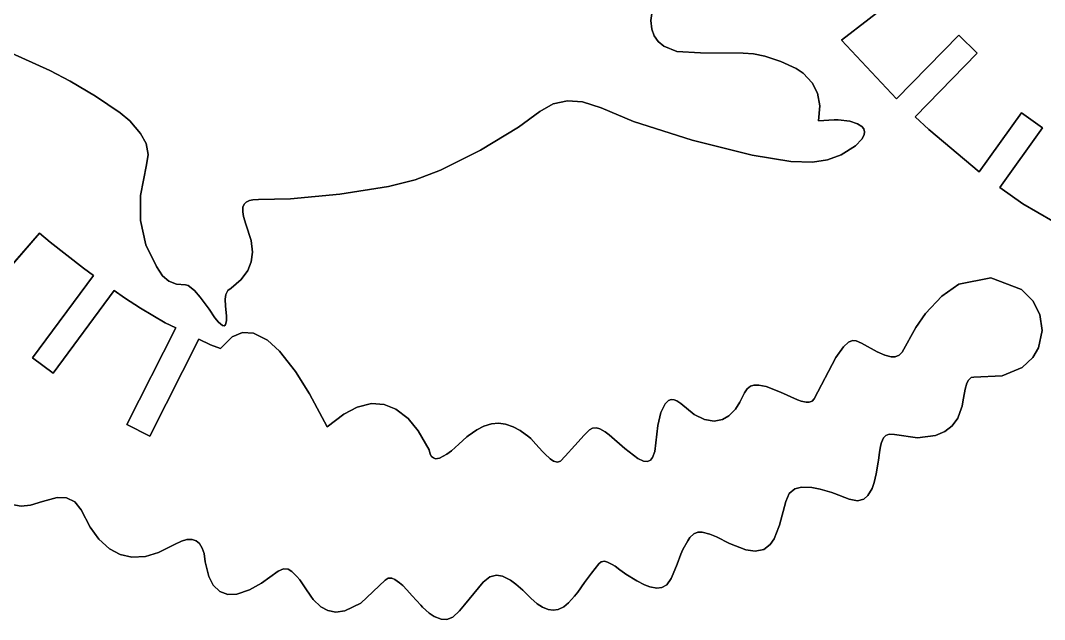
# Model space of a CAD drawing. Extents: x -1 to 600, y 1 to 926.
# Drawn here: x 317.9 to 427.4, y 13.6 to 77.7 of the extents above; entities that cross this region are included whole.
import ezdxf

# ---------------------------------------------------------------- set-up
doc = ezdxf.new("R2010")
doc.units = 0
doc.layers.add('EXPLORER_DEFAULT', color=253, linetype='CONTINUOUS')

# ---------------------------------------------------------------- blocks, each defined once
blk = doc.blocks.new('A_MODEL_SPACE')
at = {"layer": 'EXPLORER_DEFAULT'}
for p, q in [((413.785065, 81.834206), (405.676971, 75.570099)), ((405.676971, 75.570099), (413.785065, 81.834206)), ((385.303162, 77.660149), (385.764099, 80.971207)), ((385.764099, 80.971207), (385.303162, 77.660149)), ((385.416534, 76.736633), (385.303162, 77.660149)), ((385.303162, 77.660149), (385.416534, 76.736633)), ((385.668793, 76.025116), (385.416534, 76.736633)), ((385.416534, 76.736633), (385.668793, 76.025116)), ((311.836212, 76.492516), (321.060455, 72.334145)), ((321.060455, 72.334145), (311.836212, 76.492516)), ((386.089233, 75.405228), (385.668793, 76.025116)), ((385.668793, 76.025116), (386.089233, 75.405228)), ((405.676971, 75.570099), (411.564423, 69.281624)), ((411.564423, 69.281624), (405.676971, 75.570099)), ((411.564423, 69.281624), (418.212463, 76.096329)), ((418.212463, 76.096329), (411.564423, 69.281624)), ((418.212463, 76.096329), (420.180908, 74.17601)), ((420.180908, 74.17601), (418.212463, 76.096329)), ((386.673645, 74.903664), (386.089233, 75.405228)), ((386.089233, 75.405228), (386.673645, 74.903664)), ((388.079163, 74.346115), (386.673645, 74.903664)), ((386.673645, 74.903664), (388.079163, 74.346115)), ((390.601074, 74.201477), (388.079163, 74.346115)), ((388.079163, 74.346115), (390.601074, 74.201477)), ((395.151367, 74.18026), (390.601074, 74.201477)), ((390.601074, 74.201477), (395.151367, 74.18026)), ((396.260651, 74.093887), (395.151367, 74.18026)), ((395.151367, 74.18026), (396.260651, 74.093887)), ((397.483429, 73.839424), (396.260651, 74.093887)), ((396.260651, 74.093887), (397.483429, 73.839424)), ((399.186096, 73.271774), (397.483429, 73.839424)), ((397.483429, 73.839424), (399.186096, 73.271774)), ((420.180908, 74.17601), (413.544556, 67.373268)), ((413.544556, 67.373268), (420.180908, 74.17601)), ((321.060455, 72.334145), (323.239532, 71.19622)), ((323.239532, 71.19622), (321.060455, 72.334145)), ((400.824677, 72.533241), (399.186096, 73.271774)), ((399.186096, 73.271774), (400.824677, 72.533241)), ((401.583344, 72.032043), (400.824677, 72.533241)), ((400.824677, 72.533241), (401.583344, 72.032043)), ((323.239532, 71.19622), (325.953156, 69.575783)), ((325.953156, 69.575783), (323.239532, 71.19622)), ((402.545959, 71.007706), (401.583344, 72.032043)), ((401.583344, 72.032043), (402.545959, 71.007706)), ((403.124756, 69.910072), (402.545959, 71.007706)), ((402.545959, 71.007706), (403.124756, 69.910072)), ((325.953156, 69.575783), (328.574127, 67.803902)), ((328.574127, 67.803902), (325.953156, 69.575783)), ((374.848663, 68.755852), (376.397217, 69.090935)), ((376.397217, 69.090935), (374.848663, 68.755852)), ((376.397217, 69.090935), (377.99704, 68.969055)), ((377.99704, 68.969055), (376.397217, 69.090935)), ((377.99704, 68.969055), (379.977356, 68.326378)), ((379.977356, 68.326378), (377.99704, 68.969055)), ((403.377716, 68.561096), (403.124756, 69.910072)), ((403.124756, 69.910072), (403.377716, 68.561096)), ((371.163269, 66.252007), (373.420227, 67.943535)), ((373.420227, 67.943535), (371.163269, 66.252007)), ((373.420227, 67.943535), (374.848663, 68.755852)), ((374.848663, 68.755852), (373.420227, 67.943535)), ((379.977356, 68.326378), (383.428131, 66.863701)), ((383.428131, 66.863701), (379.977356, 68.326378)), ((403.209473, 66.939255), (403.377716, 68.561096)), ((403.377716, 68.561096), (403.209473, 66.939255)), ((328.574127, 67.803902), (329.597961, 66.942619)), ((329.597961, 66.942619), (328.574127, 67.803902)), ((329.597961, 66.942619), (330.756378, 65.593239)), ((330.756378, 65.593239), (329.597961, 66.942619)), ((383.428131, 66.863701), (389.7258, 64.858917)), ((389.7258, 64.858917), (383.428131, 66.863701)), ((404.88559, 67.033249), (403.209473, 66.939255)), ((403.209473, 66.939255), (404.88559, 67.033249)), ((405.325165, 67.041496), (404.88559, 67.033249)), ((404.88559, 67.033249), (405.325165, 67.041496)), ((406.56424, 66.912872), (405.325165, 67.041496)), ((405.325165, 67.041496), (406.56424, 66.912872)), ((407.400055, 66.62925), (406.56424, 66.912872)), ((406.56424, 66.912872), (407.400055, 66.62925)), ((413.544556, 67.373268), (415.001984, 66.027634)), ((415.001984, 66.027634), (413.544556, 67.373268)), ((420.391785, 61.489899), (424.924805, 67.787643)), ((424.924805, 67.787643), (420.391785, 61.489899)), ((424.924805, 67.787643), (427.156738, 66.181129)), ((427.156738, 66.181129), (424.924805, 67.787643)), ((367.075409, 63.797474), (371.163269, 66.252007)), ((371.163269, 66.252007), (367.075409, 63.797474)), ((407.841858, 66.339333), (407.400055, 66.62925)), ((407.400055, 66.62925), (407.841858, 66.339333)), ((408.059204, 66.070335), (407.841858, 66.339333)), ((407.841858, 66.339333), (408.059204, 66.070335)), ((408.143951, 65.781868), (408.059204, 66.070335)), ((408.059204, 66.070335), (408.143951, 65.781868)), ((408.108948, 65.449219), (408.143951, 65.781868)), ((408.143951, 65.781868), (408.108948, 65.449219)), ((415.001984, 66.027634), (420.391785, 61.489899)), ((420.391785, 61.489899), (415.001984, 66.027634)), ((427.156738, 66.181129), (422.583984, 59.828156)), ((422.583984, 59.828156), (427.156738, 66.181129)), ((330.756378, 65.593239), (331.341003, 64.506966)), ((331.341003, 64.506966), (330.756378, 65.593239)), ((389.7258, 64.858917), (396.14035, 63.272404)), ((396.14035, 63.272404), (389.7258, 64.858917)), ((407.177734, 64.257095), (407.862946, 64.972496)), ((407.862946, 64.972496), (407.177734, 64.257095)), ((407.862946, 64.972496), (408.108948, 65.449219)), ((408.108948, 65.449219), (407.862946, 64.972496)), ((331.341003, 64.506966), (331.574951, 63.330219)), ((331.574951, 63.330219), (331.341003, 64.506966)), ((362.813934, 61.659229), (367.075409, 63.797474)), ((367.075409, 63.797474), (362.813934, 61.659229)), ((405.647552, 63.299965), (407.177734, 64.257095)), ((407.177734, 64.257095), (405.647552, 63.299965)), ((331.574951, 63.330219), (331.400269, 62.24472)), ((331.400269, 62.24472), (331.574951, 63.330219)), ((396.14035, 63.272404), (400.273956, 62.607555)), ((400.273956, 62.607555), (396.14035, 63.272404)), ((400.273956, 62.607555), (402.564484, 62.530453)), ((402.564484, 62.530453), (400.273956, 62.607555)), ((402.564484, 62.530453), (404.187134, 62.761078)), ((404.187134, 62.761078), (402.564484, 62.530453)), ((404.187134, 62.761078), (405.647552, 63.299965)), ((405.647552, 63.299965), (404.187134, 62.761078)), ((331.400269, 62.24472), (330.75885, 58.974533)), ((330.75885, 58.974533), (331.400269, 62.24472)), ((360.100525, 60.620388), (362.813934, 61.659229)), ((362.813934, 61.659229), (360.100525, 60.620388)), ((357.27005, 59.909164), (360.100525, 60.620388)), ((360.100525, 60.620388), (357.27005, 59.909164)), ((352.053741, 59.085365), (357.27005, 59.909164)), ((357.27005, 59.909164), (352.053741, 59.085365)), ((422.583984, 59.828156), (425.065186, 58.062965)), ((425.065186, 58.062965), (422.583984, 59.828156)), ((330.75885, 58.974533), (330.739471, 56.282196)), ((330.739471, 56.282196), (330.75885, 58.974533)), ((341.698425, 57.717209), (341.818787, 58.029659)), ((341.818787, 58.029659), (341.698425, 57.717209)), ((341.818787, 58.029659), (342.036469, 58.257526)), ((342.036469, 58.257526), (341.818787, 58.029659)), ((342.036469, 58.257526), (342.397675, 58.429703)), ((342.397675, 58.429703), (342.036469, 58.257526)), ((342.397675, 58.429703), (342.768402, 58.500984)), ((342.768402, 58.500984), (342.397675, 58.429703)), ((342.768402, 58.500984), (343.377167, 58.523041)), ((343.377167, 58.523041), (342.768402, 58.500984)), ((343.377167, 58.523041), (346.79776, 58.585892)), ((346.79776, 58.585892), (343.377167, 58.523041)), ((346.79776, 58.585892), (352.053741, 59.085365)), ((352.053741, 59.085365), (346.79776, 58.585892)), ((425.065186, 58.062965), (430.309174, 55.036903)), ((430.309174, 55.036903), (425.065186, 58.062965)), ((341.674713, 57.222012), (341.698425, 57.717209)), ((341.698425, 57.717209), (341.674713, 57.222012)), ((341.758301, 56.708847), (341.674713, 57.222012)), ((341.674713, 57.222012), (341.758301, 56.708847)), ((330.739471, 56.282196), (331.310089, 53.673523)), ((331.310089, 53.673523), (330.739471, 56.282196)), ((341.999664, 55.905861), (341.758301, 56.708847)), ((341.758301, 56.708847), (341.999664, 55.905861)), ((342.585022, 54.134434), (341.999664, 55.905861)), ((341.999664, 55.905861), (342.585022, 54.134434)), ((319.954285, 54.935078), (312.77298, 46.70752)), ((312.77298, 46.70752), (319.954285, 54.935078)), ((321.107269, 53.967113), (319.954285, 54.935078)), ((319.954285, 54.935078), (321.107269, 53.967113)), ((324.661652, 51.17738), (321.107269, 53.967113)), ((321.107269, 53.967113), (324.661652, 51.17738)), ((331.310089, 53.673523), (332.446838, 51.373356)), ((332.446838, 51.373356), (331.310089, 53.673523)), ((342.719757, 52.886681), (342.585022, 54.134434)), ((342.585022, 54.134434), (342.719757, 52.886681)), ((342.580109, 51.859234), (342.719757, 52.886681)), ((342.719757, 52.886681), (342.580109, 51.859234)), ((342.218628, 50.933792), (342.580109, 51.859234)), ((342.580109, 51.859234), (342.218628, 50.933792)), ((319.217255, 41.604496), (325.713806, 50.422565)), ((325.713806, 50.422565), (319.217255, 41.604496)), ((325.713806, 50.422565), (324.661652, 51.17738)), ((324.661652, 51.17738), (325.713806, 50.422565)), ((332.446838, 51.373356), (333.120758, 50.387051)), ((333.120758, 50.387051), (332.446838, 51.373356)), ((333.120758, 50.387051), (333.797668, 49.80481)), ((333.797668, 49.80481), (333.120758, 50.387051)), ((341.526611, 49.979073), (342.218628, 50.933792)), ((342.218628, 50.933792), (341.526611, 49.979073)), ((333.797668, 49.80481), (334.611542, 49.471909)), ((334.611542, 49.471909), (333.797668, 49.80481)), ((334.611542, 49.471909), (335.557739, 49.419224)), ((335.557739, 49.419224), (334.611542, 49.471909)), ((335.557739, 49.419224), (335.855804, 49.342945)), ((335.855804, 49.342945), (335.557739, 49.419224)), ((335.855804, 49.342945), (336.529175, 48.790218)), ((336.529175, 48.790218), (335.855804, 49.342945)), ((340.431396, 49.056637), (341.526611, 49.979073)), ((341.526611, 49.979073), (340.431396, 49.056637)), ((418.225159, 49.466671), (416.40329, 48.210621)), ((416.40329, 48.210621), (418.225159, 49.466671)), ((421.626617, 50.170422), (418.225159, 49.466671)), ((418.225159, 49.466671), (421.626617, 50.170422)), ((424.913391, 48.918739), (421.626617, 50.170422)), ((421.626617, 50.170422), (424.913391, 48.918739)), ((327.948425, 48.819412), (321.431274, 39.973358)), ((321.431274, 39.973358), (327.948425, 48.819412)), ((329.039124, 48.036945), (327.948425, 48.819412)), ((327.948425, 48.819412), (329.039124, 48.036945)), ((336.529175, 48.790218), (337.128204, 48.106693)), ((337.128204, 48.106693), (336.529175, 48.790218)), ((339.78891, 47.896862), (339.867157, 48.386356)), ((339.867157, 48.386356), (339.78891, 47.896862)), ((339.867157, 48.386356), (340.092987, 48.801884)), ((340.092987, 48.801884), (339.867157, 48.386356)), ((340.092987, 48.801884), (340.431396, 49.056637)), ((340.431396, 49.056637), (340.092987, 48.801884)), ((416.40329, 48.210621), (414.660736, 46.356693)), ((414.660736, 46.356693), (416.40329, 48.210621)), ((426.124969, 47.690144), (424.913391, 48.918739)), ((424.913391, 48.918739), (426.124969, 47.690144)), ((330.753662, 46.922302), (329.039124, 48.036945)), ((329.039124, 48.036945), (330.753662, 46.922302)), ((337.128204, 48.106693), (338.097626, 46.804043)), ((338.097626, 46.804043), (337.128204, 48.106693)), ((339.840424, 47.118523), (339.78891, 47.896862)), ((339.78891, 47.896862), (339.840424, 47.118523)), ((339.956451, 46.107521), (339.840424, 47.118523)), ((339.840424, 47.118523), (339.956451, 46.107521)), ((426.86377, 46.25518), (426.124969, 47.690144)), ((426.124969, 47.690144), (426.86377, 46.25518)), ((333.377197, 45.360615), (330.753662, 46.922302)), ((330.753662, 46.922302), (333.377197, 45.360615)), ((338.097626, 46.804043), (338.712708, 45.893463)), ((338.712708, 45.893463), (338.097626, 46.804043)), ((339.960724, 45.584805), (339.956451, 46.107521)), ((339.956451, 46.107521), (339.960724, 45.584805)), ((414.660736, 46.356693), (413.64093, 44.866516)), ((413.64093, 44.866516), (414.660736, 46.356693)), ((427.11203, 44.533119), (426.86377, 46.25518)), ((426.86377, 46.25518), (427.11203, 44.533119)), ((334.52597, 44.803642), (333.377197, 45.360615)), ((333.377197, 45.360615), (334.52597, 44.803642)), ((338.712708, 45.893463), (339.089325, 45.427567)), ((339.089325, 45.427567), (338.712708, 45.893463)), ((339.089325, 45.427567), (339.519165, 45.060009)), ((339.519165, 45.060009), (339.089325, 45.427567)), ((339.519165, 45.060009), (339.710358, 45.021156)), ((339.710358, 45.021156), (339.519165, 45.060009)), ((339.710358, 45.021156), (339.849548, 45.130447)), ((339.849548, 45.130447), (339.710358, 45.021156)), ((339.849548, 45.130447), (339.960724, 45.584805)), ((339.960724, 45.584805), (339.849548, 45.130447)), ((329.283508, 34.466953), (334.52597, 44.803642)), ((334.52597, 44.803642), (329.283508, 34.466953)), ((340.547333, 43.85854), (339.31546, 42.610771)), ((339.31546, 42.610771), (340.547333, 43.85854)), ((341.641357, 44.330456), (340.547333, 43.85854)), ((340.547333, 43.85854), (341.641357, 44.330456)), ((342.822693, 44.259407), (341.641357, 44.330456)), ((341.641357, 44.330456), (342.822693, 44.259407)), ((344.314972, 43.509335), (342.822693, 44.259407)), ((342.822693, 44.259407), (344.314972, 43.509335)), ((413.64093, 44.866516), (412.159821, 42.229599)), ((412.159821, 42.229599), (413.64093, 44.866516)), ((426.747223, 42.670704), (427.11203, 44.533119)), ((427.11203, 44.533119), (426.747223, 42.670704)), ((337.000854, 43.603699), (331.736115, 33.223068)), ((331.736115, 33.223068), (337.000854, 43.603699)), ((338.225555, 43.009907), (337.000854, 43.603699)), ((337.000854, 43.603699), (338.225555, 43.009907)), ((339.31546, 42.610771), (338.225555, 43.009907)), ((338.225555, 43.009907), (339.31546, 42.610771)), ((345.608643, 42.337296), (344.314972, 43.509335)), ((344.314972, 43.509335), (345.608643, 42.337296)), ((405.873993, 42.797638), (405.061584, 41.640774)), ((405.061584, 41.640774), (405.873993, 42.797638)), ((406.437347, 43.294941), (405.873993, 42.797638)), ((405.873993, 42.797638), (406.437347, 43.294941)), ((406.853119, 43.454281), (406.437347, 43.294941)), ((406.437347, 43.294941), (406.853119, 43.454281)), ((407.238983, 43.428181), (406.853119, 43.454281)), ((406.853119, 43.454281), (407.238983, 43.428181)), ((407.813538, 43.181969), (407.238983, 43.428181)), ((407.238983, 43.428181), (407.813538, 43.181969)), ((409.496216, 42.237225), (407.813538, 43.181969)), ((407.813538, 43.181969), (409.496216, 42.237225)), ((321.431274, 39.973358), (319.217255, 41.604496)), ((319.217255, 41.604496), (321.431274, 39.973358)), ((347.336304, 40.1474), (345.608643, 42.337296)), ((345.608643, 42.337296), (347.336304, 40.1474)), ((405.061584, 41.640774), (402.77005, 37.239571)), ((402.77005, 37.239571), (405.061584, 41.640774)), ((410.292725, 41.893597), (409.496216, 42.237225)), ((409.496216, 42.237225), (410.292725, 41.893597)), ((410.968994, 41.723396), (410.292725, 41.893597)), ((410.292725, 41.893597), (410.968994, 41.723396)), ((411.409698, 41.71587), (410.968994, 41.723396)), ((410.968994, 41.723396), (411.409698, 41.71587)), ((411.854126, 41.884193), (411.409698, 41.71587)), ((411.409698, 41.71587), (411.854126, 41.884193)), ((412.159821, 42.229599), (411.854126, 41.884193)), ((411.854126, 41.884193), (412.159821, 42.229599)), ((425.001068, 40.591553), (426.14093, 41.627533)), ((426.14093, 41.627533), (425.001068, 40.591553)), ((426.14093, 41.627533), (426.747223, 42.670704)), ((426.747223, 42.670704), (426.14093, 41.627533)), ((422.84903, 39.680786), (425.001068, 40.591553)), ((425.001068, 40.591553), (422.84903, 39.680786)), ((348.830536, 37.770508), (347.336304, 40.1474)), ((347.336304, 40.1474), (348.830536, 37.770508)), ((419.234924, 39.227657), (419.531647, 39.510746)), ((419.531647, 39.510746), (419.234924, 39.227657)), ((419.531647, 39.510746), (419.82309, 39.554981)), ((419.82309, 39.554981), (419.531647, 39.510746)), ((419.82309, 39.554981), (422.84903, 39.680786)), ((422.84903, 39.680786), (419.82309, 39.554981)), ((395.936157, 38.568325), (395.584534, 38.302135)), ((395.584534, 38.302135), (395.936157, 38.568325)), ((396.321716, 38.687096), (395.936157, 38.568325)), ((395.936157, 38.568325), (396.321716, 38.687096)), ((396.856079, 38.69891), (396.321716, 38.687096)), ((396.321716, 38.687096), (396.856079, 38.69891)), ((397.618622, 38.536465), (396.856079, 38.69891)), ((396.856079, 38.69891), (397.618622, 38.536465)), ((399.148651, 37.931522), (397.618622, 38.536465)), ((397.618622, 38.536465), (399.148651, 37.931522)), ((418.885376, 38.252327), (419.072632, 38.891254)), ((419.072632, 38.891254), (418.885376, 38.252327)), ((419.072632, 38.891254), (419.234924, 39.227657)), ((419.234924, 39.227657), (419.072632, 38.891254)), ((350.705322, 34.244656), (348.830536, 37.770508)), ((348.830536, 37.770508), (350.705322, 34.244656)), ((395.299316, 37.858833), (394.819305, 36.855007)), ((394.819305, 36.855007), (395.299316, 37.858833)), ((395.584534, 38.302135), (395.299316, 37.858833)), ((395.299316, 37.858833), (395.584534, 38.302135)), ((400.973114, 37.122147), (399.148651, 37.931522)), ((399.148651, 37.931522), (400.973114, 37.122147)), ((402.77005, 37.239571), (402.55304, 36.991493)), ((402.55304, 36.991493), (402.77005, 37.239571)), ((418.677887, 37.103958), (418.8078, 37.874359)), ((418.8078, 37.874359), (418.677887, 37.103958)), ((418.8078, 37.874359), (418.885376, 38.252327)), ((418.885376, 38.252327), (418.8078, 37.874359)), ((353.901886, 36.345715), (352.471313, 35.604492)), ((352.471313, 35.604492), (353.901886, 36.345715)), ((355.438354, 36.717152), (353.901886, 36.345715)), ((353.901886, 36.345715), (355.438354, 36.717152)), ((356.782593, 36.634117), (355.438354, 36.717152)), ((355.438354, 36.717152), (356.782593, 36.634117)), ((358.037506, 36.133343), (356.782593, 36.634117)), ((356.782593, 36.634117), (358.037506, 36.133343)), ((359.347412, 35.109867), (358.037506, 36.133343)), ((358.037506, 36.133343), (359.347412, 35.109867)), ((386.821167, 36.678604), (386.383789, 35.758224)), ((386.383789, 35.758224), (386.821167, 36.678604)), ((387.195648, 37.042973), (386.821167, 36.678604)), ((386.821167, 36.678604), (387.195648, 37.042973)), ((387.473541, 37.142555), (387.195648, 37.042973)), ((387.195648, 37.042973), (387.473541, 37.142555)), ((387.775879, 37.131874), (387.473541, 37.142555)), ((387.473541, 37.142555), (387.775879, 37.131874)), ((388.086304, 37.010109), (387.775879, 37.131874)), ((387.775879, 37.131874), (388.086304, 37.010109)), ((388.492981, 36.716591), (388.086304, 37.010109)), ((388.086304, 37.010109), (388.492981, 36.716591)), ((389.934143, 35.561527), (388.492981, 36.716591)), ((388.492981, 36.716591), (389.934143, 35.561527)), ((394.348022, 36.134178), (393.638885, 35.407871)), ((393.638885, 35.407871), (394.348022, 36.134178)), ((394.819305, 36.855007), (394.348022, 36.134178)), ((394.348022, 36.134178), (394.819305, 36.855007)), ((401.384247, 36.972977), (400.973114, 37.122147)), ((400.973114, 37.122147), (401.384247, 36.972977)), ((401.909027, 36.861652), (401.384247, 36.972977)), ((401.384247, 36.972977), (401.909027, 36.861652)), ((402.23291, 36.864613), (401.909027, 36.861652)), ((401.909027, 36.861652), (402.23291, 36.864613)), ((402.55304, 36.991493), (402.23291, 36.864613)), ((402.23291, 36.864613), (402.55304, 36.991493)), ((418.110779, 35.169628), (418.515869, 36.25753)), ((418.515869, 36.25753), (418.110779, 35.169628)), ((418.515869, 36.25753), (418.562561, 36.441044)), ((418.562561, 36.441044), (418.515869, 36.25753)), ((418.562561, 36.441044), (418.677887, 37.103958)), ((418.677887, 37.103958), (418.562561, 36.441044)), ((352.471313, 35.604492), (350.705322, 34.244656)), ((350.705322, 34.244656), (352.471313, 35.604492)), ((360.420197, 33.80146), (359.347412, 35.109867)), ((359.347412, 35.109867), (360.420197, 33.80146)), ((386.383789, 35.758224), (386.048035, 34.392456)), ((386.048035, 34.392456), (386.383789, 35.758224)), ((391.022644, 35.020172), (389.934143, 35.561527)), ((389.934143, 35.561527), (391.022644, 35.020172)), ((393.638885, 35.407871), (392.948395, 35.006996)), ((392.948395, 35.006996), (393.638885, 35.407871)), ((417.490814, 34.331974), (418.110779, 35.169628)), ((418.110779, 35.169628), (417.490814, 34.331974)), ((331.736115, 33.223068), (329.283508, 34.466953)), ((329.283508, 34.466953), (331.736115, 33.223068)), ((367.454956, 34.290554), (366.700714, 33.911507)), ((366.700714, 33.911507), (367.454956, 34.290554)), ((368.279022, 34.543919), (367.454956, 34.290554)), ((367.454956, 34.290554), (368.279022, 34.543919)), ((369.027222, 34.614983), (368.279022, 34.543919)), ((368.279022, 34.543919), (369.027222, 34.614983)), ((369.774109, 34.522594), (369.027222, 34.614983)), ((369.027222, 34.614983), (369.774109, 34.522594)), ((370.5914, 34.245396), (369.774109, 34.522594)), ((369.774109, 34.522594), (370.5914, 34.245396)), ((371.337311, 33.842793), (370.5914, 34.245396)), ((370.5914, 34.245396), (371.337311, 33.842793)), ((379.05838, 34.105602), (378.734222, 33.920124)), ((378.734222, 33.920124), (379.05838, 34.105602)), ((379.475891, 34.124668), (379.05838, 34.105602)), ((379.05838, 34.105602), (379.475891, 34.124668)), ((379.848175, 34.007782), (379.475891, 34.124668)), ((379.475891, 34.124668), (379.848175, 34.007782)), ((380.407715, 33.696644), (379.848175, 34.007782)), ((379.848175, 34.007782), (380.407715, 33.696644)), ((386.048035, 34.392456), (385.719543, 31.60008)), ((385.719543, 31.60008), (386.048035, 34.392456)), ((392.061432, 34.842312), (391.022644, 35.020172)), ((391.022644, 35.020172), (392.061432, 34.842312)), ((392.948395, 35.006996), (392.061432, 34.842312)), ((392.061432, 34.842312), (392.948395, 35.006996)), ((416.733032, 33.750229), (417.490814, 34.331974)), ((417.490814, 34.331974), (416.733032, 33.750229)), ((361.596375, 31.772959), (360.420197, 33.80146)), ((360.420197, 33.80146), (361.596375, 31.772959)), ((365.622284, 33.165188), (364.786499, 32.394539)), ((364.786499, 32.394539), (365.622284, 33.165188)), ((365.756653, 33.276505), (365.622284, 33.165188)), ((365.622284, 33.165188), (365.756653, 33.276505)), ((366.700714, 33.911507), (365.756653, 33.276505)), ((365.756653, 33.276505), (366.700714, 33.911507)), ((372.265411, 33.177406), (371.337311, 33.842793)), ((371.337311, 33.842793), (372.265411, 33.177406)), ((372.475098, 32.985577), (372.265411, 33.177406)), ((372.265411, 33.177406), (372.475098, 32.985577)), ((373.017242, 32.394108), (372.475098, 32.985577)), ((372.475098, 32.985577), (373.017242, 32.394108)), ((378.176666, 33.352093), (377.175934, 32.253094)), ((377.175934, 32.253094), (378.176666, 33.352093)), ((378.734222, 33.920124), (378.176666, 33.352093)), ((378.176666, 33.352093), (378.734222, 33.920124)), ((380.840637, 33.374886), (380.407715, 33.696644)), ((380.407715, 33.696644), (380.840637, 33.374886)), ((382.536713, 31.925423), (380.840637, 33.374886)), ((380.840637, 33.374886), (382.536713, 31.925423)), ((409.943817, 32.549496), (410.165741, 33.051754)), ((410.165741, 33.051754), (409.943817, 32.549496)), ((410.165741, 33.051754), (410.402252, 33.314377)), ((410.402252, 33.314377), (410.165741, 33.051754)), ((410.402252, 33.314377), (410.77713, 33.463684)), ((410.77713, 33.463684), (410.402252, 33.314377)), ((410.77713, 33.463684), (411.32901, 33.420094)), ((411.32901, 33.420094), (410.77713, 33.463684)), ((411.32901, 33.420094), (413.794983, 33.054749)), ((413.794983, 33.054749), (411.32901, 33.420094)), ((413.794983, 33.054749), (415.736969, 33.318981)), ((415.736969, 33.318981), (413.794983, 33.054749)), ((415.736969, 33.318981), (416.733032, 33.750229)), ((416.733032, 33.750229), (415.736969, 33.318981)), ((361.716034, 31.328625), (361.596375, 31.772959)), ((361.596375, 31.772959), (361.716034, 31.328625)), ((364.786499, 32.394539), (363.984192, 31.681993)), ((363.984192, 31.681993), (364.786499, 32.394539)), ((373.713776, 31.608158), (373.017242, 32.394108)), ((373.017242, 32.394108), (373.713776, 31.608158)), ((377.175934, 32.253094), (376.126678, 31.092943)), ((376.126678, 31.092943), (377.175934, 32.253094)), ((383.917969, 30.851688), (382.536713, 31.925423)), ((382.536713, 31.925423), (383.917969, 30.851688)), ((409.745728, 31.480215), (409.853394, 32.176197)), ((409.853394, 32.176197), (409.745728, 31.480215)), ((409.853394, 32.176197), (409.943817, 32.549496)), ((409.943817, 32.549496), (409.853394, 32.176197)), ((361.860626, 31.073633), (361.716034, 31.328625)), ((361.716034, 31.328625), (361.860626, 31.073633)), ((362.059631, 30.905043), (361.860626, 31.073633)), ((361.860626, 31.073633), (362.059631, 30.905043)), ((362.299622, 30.830805), (362.059631, 30.905043)), ((362.059631, 30.905043), (362.299622, 30.830805)), ((362.726257, 30.891909), (362.299622, 30.830805)), ((362.299622, 30.830805), (362.726257, 30.891909)), ((363.498566, 31.308649), (362.726257, 30.891909)), ((362.726257, 30.891909), (363.498566, 31.308649)), ((363.984192, 31.681993), (363.498566, 31.308649)), ((363.498566, 31.308649), (363.984192, 31.681993)), ((373.9552, 31.348898), (373.713776, 31.608158)), ((373.713776, 31.608158), (373.9552, 31.348898)), ((374.536469, 30.807238), (373.9552, 31.348898)), ((373.9552, 31.348898), (374.536469, 30.807238)), ((374.888336, 30.566582), (374.536469, 30.807238)), ((374.536469, 30.807238), (374.888336, 30.566582)), ((376.126678, 31.092943), (375.625671, 30.571962)), ((375.625671, 30.571962), (376.126678, 31.092943)), ((384.510773, 30.571543), (383.917969, 30.851688)), ((383.917969, 30.851688), (384.510773, 30.571543)), ((385.248962, 30.665192), (384.939941, 30.53808)), ((384.939941, 30.53808), (385.248962, 30.665192)), ((385.493469, 30.960583), (385.248962, 30.665192)), ((385.248962, 30.665192), (385.493469, 30.960583)), ((385.719543, 31.60008), (385.493469, 30.960583)), ((385.493469, 30.960583), (385.719543, 31.60008)), ((409.600006, 30.461296), (409.637451, 30.670271)), ((409.637451, 30.670271), (409.600006, 30.461296)), ((409.637451, 30.670271), (409.745728, 31.480215)), ((409.745728, 31.480215), (409.637451, 30.670271)), ((375.339844, 30.452572), (374.888336, 30.566582)), ((374.888336, 30.566582), (375.339844, 30.452572)), ((375.625671, 30.571962), (375.339844, 30.452572)), ((375.339844, 30.452572), (375.625671, 30.571962)), ((384.939941, 30.53808), (384.510773, 30.571543)), ((384.510773, 30.571543), (384.939941, 30.53808)), ((409.381836, 29.2183), (409.600006, 30.461296)), ((409.600006, 30.461296), (409.381836, 29.2183)), ((409.157776, 28.269144), (409.381836, 29.2183)), ((409.381836, 29.2183), (409.157776, 28.269144)), ((400.089172, 27.120897), (400.703979, 27.617376)), ((400.703979, 27.617376), (400.089172, 27.120897)), ((400.703979, 27.617376), (401.398254, 27.791294)), ((401.398254, 27.791294), (400.703979, 27.617376)), ((401.398254, 27.791294), (402.517029, 27.755116)), ((402.517029, 27.755116), (401.398254, 27.791294)), ((402.517029, 27.755116), (403.385834, 27.582808)), ((403.385834, 27.582808), (402.517029, 27.755116)), ((403.385834, 27.582808), (404.631866, 27.212631)), ((404.631866, 27.212631), (403.385834, 27.582808)), ((408.495178, 26.880716), (408.939148, 27.644075)), ((408.939148, 27.644075), (408.495178, 26.880716)), ((408.939148, 27.644075), (409.157776, 28.269144)), ((409.157776, 28.269144), (408.939148, 27.644075)), ((320.264984, 26.247648), (321.8396, 26.682259)), ((321.8396, 26.682259), (320.264984, 26.247648)), ((321.8396, 26.682259), (322.858734, 26.653534)), ((322.858734, 26.653534), (321.8396, 26.682259)), ((322.858734, 26.653534), (323.733368, 26.226698)), ((323.733368, 26.226698), (322.858734, 26.653534)), ((399.04422, 23.740974), (399.728394, 26.271574)), ((399.728394, 26.271574), (399.04422, 23.740974)), ((399.728394, 26.271574), (400.089172, 27.120897)), ((400.089172, 27.120897), (399.728394, 26.271574)), ((404.631866, 27.212631), (404.934204, 27.105621)), ((404.934204, 27.105621), (404.631866, 27.212631)), ((404.934204, 27.105621), (406.512787, 26.517757)), ((406.512787, 26.517757), (404.934204, 27.105621)), ((406.512787, 26.517757), (407.402039, 26.321249)), ((407.402039, 26.321249), (406.512787, 26.517757)), ((407.402039, 26.321249), (408.055084, 26.492577)), ((408.055084, 26.492577), (407.402039, 26.321249)), ((408.055084, 26.492577), (408.495178, 26.880716)), ((408.495178, 26.880716), (408.055084, 26.492577)), ((317.012939, 25.93335), (317.99881, 25.766304)), ((317.99881, 25.766304), (317.012939, 25.93335)), ((317.99881, 25.766304), (319.00766, 25.858541)), ((319.00766, 25.858541), (317.99881, 25.766304)), ((319.00766, 25.858541), (320.264984, 26.247648)), ((320.264984, 26.247648), (319.00766, 25.858541)), ((323.733368, 26.226698), (324.408356, 25.357672)), ((324.408356, 25.357672), (323.733368, 26.226698)), ((324.408356, 25.357672), (325.365997, 23.505127)), ((325.365997, 23.505127), (324.408356, 25.357672)), ((325.365997, 23.505127), (326.291809, 22.23612)), ((326.291809, 22.23612), (325.365997, 23.505127)), ((398.479706, 22.278765), (398.981934, 23.529854)), ((398.981934, 23.529854), (398.479706, 22.278765)), ((398.981934, 23.529854), (399.04422, 23.740974)), ((399.04422, 23.740974), (398.981934, 23.529854)), ((326.291809, 22.23612), (327.437531, 21.190031)), ((327.437531, 21.190031), (326.291809, 22.23612)), ((334.373169, 21.655197), (335.145447, 22.021488)), ((335.145447, 22.021488), (334.373169, 21.655197)), ((335.145447, 22.021488), (335.707062, 22.176384)), ((335.707062, 22.176384), (335.145447, 22.021488)), ((335.707062, 22.176384), (336.273834, 22.185995)), ((336.273834, 22.185995), (335.707062, 22.176384)), ((336.273834, 22.185995), (336.700867, 22.044596)), ((336.700867, 22.044596), (336.273834, 22.185995)), ((336.700867, 22.044596), (337.048157, 21.756834)), ((337.048157, 21.756834), (336.700867, 22.044596)), ((388.714325, 21.107939), (389.242432, 22.05442)), ((389.242432, 22.05442), (388.714325, 21.107939)), ((389.242432, 22.05442), (389.479767, 22.403227)), ((389.479767, 22.403227), (389.242432, 22.05442)), ((389.479767, 22.403227), (389.90567, 22.805227)), ((389.90567, 22.805227), (389.479767, 22.403227)), ((389.90567, 22.805227), (390.309204, 22.974958)), ((390.309204, 22.974958), (389.90567, 22.805227)), ((390.309204, 22.974958), (390.783813, 22.9837)), ((390.783813, 22.9837), (390.309204, 22.974958)), ((390.783813, 22.9837), (391.590332, 22.773497)), ((391.590332, 22.773497), (390.783813, 22.9837)), ((391.590332, 22.773497), (392.315735, 22.465118)), ((392.315735, 22.465118), (391.590332, 22.773497)), ((392.315735, 22.465118), (393.710876, 21.749208)), ((393.710876, 21.749208), (392.315735, 22.465118)), ((398.058075, 21.644241), (398.479706, 22.278765)), ((398.479706, 22.278765), (398.058075, 21.644241)), ((327.437531, 21.190031), (328.580444, 20.578526)), ((328.580444, 20.578526), (327.437531, 21.190031)), ((332.668457, 20.795477), (334.373169, 21.655197)), ((334.373169, 21.655197), (332.668457, 20.795477)), ((337.048157, 21.756834), (337.354614, 21.259832)), ((337.354614, 21.259832), (337.048157, 21.756834)), ((337.354614, 21.259832), (337.53891, 20.689762)), ((337.53891, 20.689762), (337.354614, 21.259832)), ((388.502197, 20.61112), (388.714325, 21.107939)), ((388.714325, 21.107939), (388.502197, 20.61112)), ((393.710876, 21.749208), (395.436676, 21.088842)), ((395.436676, 21.088842), (393.710876, 21.749208)), ((395.436676, 21.088842), (396.465027, 20.941702)), ((396.465027, 20.941702), (395.436676, 21.088842)), ((396.465027, 20.941702), (397.360352, 21.13081)), ((397.360352, 21.13081), (396.465027, 20.941702)), ((397.360352, 21.13081), (398.058075, 21.644241)), ((398.058075, 21.644241), (397.360352, 21.13081)), ((328.580444, 20.578526), (329.842316, 20.304607)), ((329.842316, 20.304607), (328.580444, 20.578526)), ((329.842316, 20.304607), (331.274231, 20.384884)), ((331.274231, 20.384884), (329.842316, 20.304607)), ((331.274231, 20.384884), (332.668457, 20.795477)), ((332.668457, 20.795477), (331.274231, 20.384884)), ((337.53891, 20.689762), (337.668274, 19.822096)), ((337.668274, 19.822096), (337.53891, 20.689762)), ((337.668274, 19.822096), (338.044281, 18.247347)), ((338.044281, 18.247347), (337.668274, 19.822096)), ((379.725403, 19.586473), (379.994476, 19.812412)), ((379.994476, 19.812412), (379.725403, 19.586473)), ((379.994476, 19.812412), (380.357422, 19.868196)), ((380.357422, 19.868196), (379.994476, 19.812412)), ((380.357422, 19.868196), (380.676819, 19.786377)), ((380.676819, 19.786377), (380.357422, 19.868196)), ((380.676819, 19.786377), (381.173584, 19.535337)), ((381.173584, 19.535337), (380.676819, 19.786377)), ((388.100891, 19.564171), (388.502197, 20.61112)), ((388.502197, 20.61112), (388.100891, 19.564171)), ((343.688293, 17.535179), (345.454315, 18.824341)), ((345.454315, 18.824341), (343.688293, 17.535179)), ((345.454315, 18.824341), (346.024231, 19.054337)), ((346.024231, 19.054337), (345.454315, 18.824341)), ((346.024231, 19.054337), (346.538544, 19.00823)), ((346.538544, 19.00823), (346.024231, 19.054337)), ((346.538544, 19.00823), (346.93988, 18.782993)), ((346.93988, 18.782993), (346.538544, 19.00823)), ((346.93988, 18.782993), (347.478882, 18.253958)), ((347.478882, 18.253958), (346.93988, 18.782993)), ((378.958282, 18.60331), (379.725403, 19.586473)), ((379.725403, 19.586473), (378.958282, 18.60331)), ((381.173584, 19.535337), (381.470276, 19.339678)), ((381.470276, 19.339678), (381.173584, 19.535337)), ((381.470276, 19.339678), (381.992157, 18.95414)), ((381.992157, 18.95414), (381.470276, 19.339678)), ((381.992157, 18.95414), (382.49057, 18.582182)), ((382.49057, 18.582182), (381.992157, 18.95414)), ((387.701935, 18.525208), (388.100891, 19.564171)), ((388.100891, 19.564171), (387.701935, 18.525208)), ((338.044281, 18.247347), (338.51062, 17.315798)), ((338.51062, 17.315798), (338.044281, 18.247347)), ((342.403625, 16.816919), (343.688293, 17.535179)), ((343.688293, 17.535179), (342.403625, 16.816919)), ((347.478882, 18.253958), (347.771851, 17.871534)), ((347.771851, 17.871534), (347.478882, 18.253958)), ((347.771851, 17.871534), (348.346497, 17.019825)), ((348.346497, 17.019825), (347.771851, 17.871534)), ((354.314148, 15.402639), (356.897522, 17.833794)), ((356.897522, 17.833794), (354.314148, 15.402639)), ((356.897522, 17.833794), (357.211212, 18.049957)), ((357.211212, 18.049957), (356.897522, 17.833794)), ((357.211212, 18.049957), (357.608337, 18.063097)), ((357.608337, 18.063097), (357.211212, 18.049957)), ((357.608337, 18.063097), (357.946533, 17.925198)), ((357.946533, 17.925198), (357.608337, 18.063097)), ((357.946533, 17.925198), (358.446259, 17.573872)), ((358.446259, 17.573872), (357.946533, 17.925198)), ((358.446259, 17.573872), (358.782806, 17.267653)), ((358.782806, 17.267653), (358.446259, 17.573872)), ((365.372864, 15.201987), (367.383148, 17.632429)), ((367.383148, 17.632429), (365.372864, 15.201987)), ((367.383148, 17.632429), (368.079742, 18.199272)), ((368.079742, 18.199272), (367.383148, 17.632429)), ((368.079742, 18.199272), (368.816254, 18.374737)), ((368.816254, 18.374737), (368.079742, 18.199272)), ((368.816254, 18.374737), (369.46106, 18.260639)), ((369.46106, 18.260639), (368.816254, 18.374737)), ((369.46106, 18.260639), (370.308838, 17.846561)), ((370.308838, 17.846561), (369.46106, 18.260639)), ((370.308838, 17.846561), (370.880493, 17.431849)), ((370.880493, 17.431849), (370.308838, 17.846561)), ((377.479523, 16.547836), (378.222778, 17.589363)), ((378.222778, 17.589363), (377.479523, 16.547836)), ((378.222778, 17.589363), (378.958282, 18.60331)), ((378.958282, 18.60331), (378.222778, 17.589363)), ((382.49057, 18.582182), (382.631409, 18.49085)), ((382.631409, 18.49085), (382.49057, 18.582182)), ((382.631409, 18.49085), (383.814209, 17.777187)), ((383.814209, 17.777187), (382.631409, 18.49085)), ((383.814209, 17.777187), (384.623169, 17.352459)), ((384.623169, 17.352459), (383.814209, 17.777187)), ((387.021332, 17.36348), (387.484863, 18.019236)), ((387.484863, 18.019236), (387.021332, 17.36348)), ((387.484863, 18.019236), (387.701935, 18.525208)), ((387.701935, 18.525208), (387.484863, 18.019236)), ((338.51062, 17.315798), (339.228973, 16.62459)), ((339.228973, 16.62459), (338.51062, 17.315798)), ((339.228973, 16.62459), (340.08905, 16.314072)), ((340.08905, 16.314072), (339.228973, 16.62459)), ((341.036407, 16.355059), (342.403625, 16.816919)), ((342.403625, 16.816919), (341.036407, 16.355059)), ((348.346497, 17.019825), (348.942719, 16.127584)), ((348.942719, 16.127584), (348.346497, 17.019825)), ((358.782806, 17.267653), (359.232025, 16.797417)), ((359.232025, 16.797417), (358.782806, 17.267653)), ((359.232025, 16.797417), (359.786377, 16.165031)), ((359.786377, 16.165031), (359.232025, 16.797417)), ((370.880493, 17.431849), (371.607391, 16.782097)), ((371.607391, 16.782097), (370.880493, 17.431849)), ((371.607391, 16.782097), (372.458374, 15.915546)), ((372.458374, 15.915546), (371.607391, 16.782097)), ((377.15509, 16.123569), (377.479523, 16.547836)), ((377.479523, 16.547836), (377.15509, 16.123569)), ((384.623169, 17.352459), (385.180176, 17.131296)), ((385.180176, 17.131296), (384.623169, 17.352459)), ((385.180176, 17.131296), (385.944611, 16.984844)), ((385.944611, 16.984844), (385.180176, 17.131296)), ((385.944611, 16.984844), (386.485107, 17.047277)), ((386.485107, 17.047277), (385.944611, 16.984844)), ((386.485107, 17.047277), (387.021332, 17.36348)), ((387.021332, 17.36348), (386.485107, 17.047277)), ((340.08905, 16.314072), (341.036407, 16.355059)), ((341.036407, 16.355059), (340.08905, 16.314072)), ((348.942719, 16.127584), (349.212616, 15.764138)), ((349.212616, 15.764138), (348.942719, 16.127584)), ((349.212616, 15.764138), (350.019714, 15.011345)), ((350.019714, 15.011345), (349.212616, 15.764138)), ((352.598083, 14.55878), (354.314148, 15.402639)), ((354.314148, 15.402639), (352.598083, 14.55878)), ((359.786377, 16.165031), (360.702911, 15.165387)), ((360.702911, 15.165387), (359.786377, 16.165031)), ((372.458374, 15.915546), (373.161682, 15.30888)), ((373.161682, 15.30888), (372.458374, 15.915546)), ((375.988831, 15.0086), (376.510864, 15.420872)), ((376.510864, 15.420872), (375.988831, 15.0086)), ((376.510864, 15.420872), (377.15509, 16.123569)), ((377.15509, 16.123569), (376.510864, 15.420872)), ((350.019714, 15.011345), (350.791107, 14.601412)), ((350.791107, 14.601412), (350.019714, 15.011345)), ((350.791107, 14.601412), (351.643158, 14.443885)), ((351.643158, 14.443885), (350.791107, 14.601412)), ((351.643158, 14.443885), (352.598083, 14.55878)), ((352.598083, 14.55878), (351.643158, 14.443885)), ((360.702911, 15.165387), (360.90094, 14.959085)), ((360.90094, 14.959085), (360.702911, 15.165387)), ((360.90094, 14.959085), (361.621613, 14.309053)), ((361.621613, 14.309053), (360.90094, 14.959085)), ((361.621613, 14.309053), (362.151001, 13.946449)), ((362.151001, 13.946449), (361.621613, 14.309053)), ((364.126495, 13.893478), (364.845856, 14.553896)), ((364.845856, 14.553896), (364.126495, 13.893478)), ((364.845856, 14.553896), (365.372864, 15.201987)), ((365.372864, 15.201987), (364.845856, 14.553896)), ((373.161682, 15.30888), (373.703949, 14.955357)), ((373.703949, 14.955357), (373.161682, 15.30888)), ((373.703949, 14.955357), (374.325317, 14.7042)), ((374.325317, 14.7042), (373.703949, 14.955357)), ((374.325317, 14.7042), (374.859619, 14.636118)), ((374.859619, 14.636118), (374.325317, 14.7042)), ((374.859619, 14.636118), (375.401764, 14.727694)), ((375.401764, 14.727694), (374.859619, 14.636118)), ((375.401764, 14.727694), (375.988831, 15.0086)), ((375.988831, 15.0086), (375.401764, 14.727694)), ((362.151001, 13.946449), (362.882233, 13.660261)), ((362.882233, 13.660261), (362.151001, 13.946449)), ((362.882233, 13.660261), (363.483612, 13.64032)), ((363.483612, 13.64032), (362.882233, 13.660261)), ((363.483612, 13.64032), (364.126495, 13.893478)), ((364.126495, 13.893478), (363.483612, 13.64032))]:
    blk.add_line(p, q, dxfattribs=at)

msp = doc.modelspace()

# ---------------------------------------------------------------- block references
at = {"layer": 'EXPLORER_DEFAULT'}
msp.add_blockref('A_MODEL_SPACE', (0, 0), dxfattribs=at)

doc.saveas('drawing.dxf')
